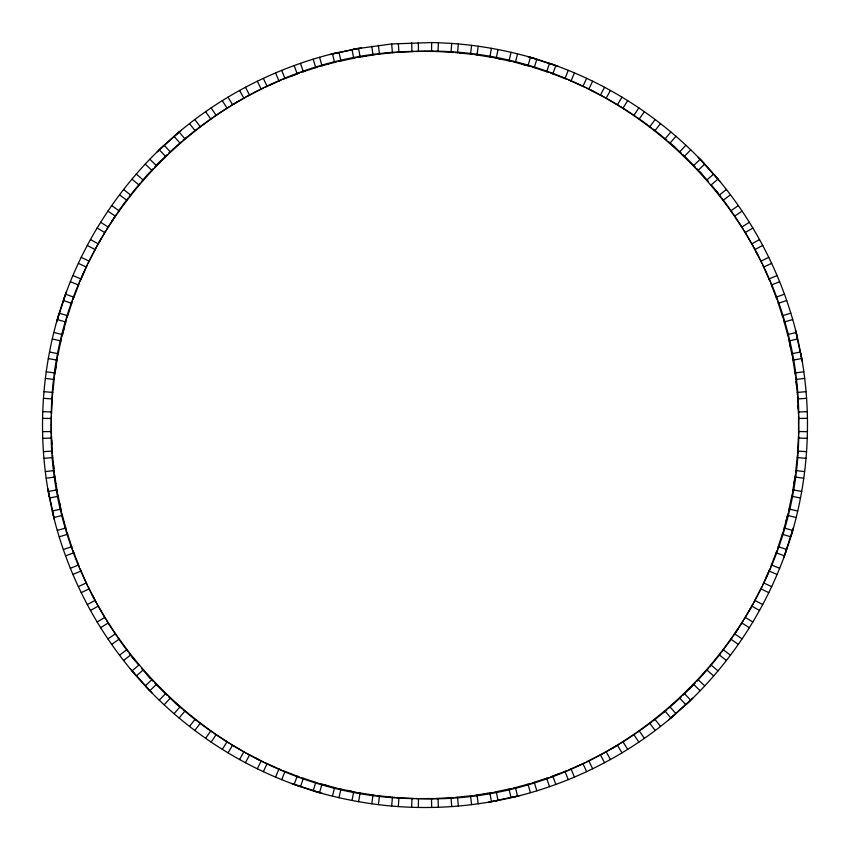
<?xml version="1.0" encoding="UTF-8"?>
<svg xmlns="http://www.w3.org/2000/svg" width="850" height="850" viewBox="0 0 850 850"><rect width="100%" height="100%" fill="white"/><g stroke="black" fill="none" stroke-linecap="round" stroke-linejoin="round"><path stroke-width="1.27" d="M51.446 416.118C42.521 617.918 216.484 799.17 418.476 798.617C621.903 806.331 802.836 628.532 798.671 425C802.836 221.468 621.903 43.669 418.476 51.383C219.778 50.947 47.388 226.408 51.329 425.074M798.554 433.882L798.554 416.086M58.799 314.256C41.066 373.214 37.751 436.369 49.226 496.868M791.201 535.744C808.934 476.786 812.249 413.631 800.774 353.132M314.256 791.201C348.022 801.21 383.095 806.873 418.328 807.447L418.476 798.617L433.914 798.554M424.926 51.329L431.545 51.383L431.672 42.553L391.659 43.956L353.132 49.226M51.499 414.354L52.424 396.578M797.576 453.422L798.501 435.646M411.655 807.266L411.963 798.447L396.578 797.576M453.422 52.424L438.026 51.553L438.345 42.734L431.672 42.553M398.321 806.565L398.937 797.768M451.063 52.232L451.679 43.435C480.165 45.379 508.374 50.724 535.744 58.799M52.562 394.825L54.421 377.113M795.579 472.887L797.438 455.175M391.659 806.044L392.434 797.247L377.113 795.579M472.887 54.421L457.555 52.753L458.341 43.956M378.388 804.653L379.461 795.887M470.539 54.113L471.612 45.347M54.655 375.371L57.439 357.786M795.345 474.629L792.561 492.214M371.769 803.781L372.991 795.037M478.231 46.219L477.009 54.963L474.629 54.655M55.271 370.972L55.919 366.616M794.081 483.384L794.729 479.028M358.583 801.688L360.113 792.997L375.371 795.345M476.999 54.963L489.919 57.014L491.417 48.312M57.758 356.054L59.489 347.31M788.534 511.36L792.242 493.946M352.017 800.477L353.696 791.807L347.31 790.511M502.69 59.489L496.294 58.193L497.983 49.523M61.466 338.64L59.479 347.374M338.959 797.693L340.946 789.097L351.698 791.393M498.302 58.607L509.086 60.913L511.041 52.307M61.869 336.929L65.811 321.98M788.131 513.071L784.189 528.02L792.678 530.432C773.883 596.456 736.737 656.986 686.768 704.013M332.467 796.142L334.603 787.578L321.98 784.189L319.568 792.678C253.544 773.883 193.014 736.737 145.988 686.768M528.02 65.811L515.387 62.422L517.533 53.858M64.037 328.355L62.422 334.603L53.858 332.467M785.963 521.645L787.578 515.398L796.142 517.533M56.568 322.267L66.544 291.561M793.433 527.733L783.456 558.439M66.98 318.049L72.484 301.112M777.516 548.888L783.02 531.951M163.232 145.988C113.262 193.014 76.118 253.544 57.322 319.568L65.801 322.001L66.481 319.738M783.519 530.262L784.189 528.02M313.172 790.787L315.754 782.351L301.112 777.516M548.888 72.484L534.246 67.649L536.828 59.213L530.432 57.322L527.999 65.801L530.262 66.481M300.475 786.664L303.344 778.313M546.656 71.687L549.525 63.336C608.143 83.427 661.534 118.161 704.013 163.232M73.068 299.455L79.443 282.837M770.557 567.162L776.932 550.545M282.837 770.557L297.203 776.146L294.174 784.433L299.349 786.356M567.162 79.443L552.798 73.854L555.826 65.567L550.651 63.644M63.644 299.349L65.567 294.185L73.865 297.192M786.356 550.651L784.433 555.815L776.135 552.808M281.711 779.652L285.016 771.46M564.984 78.54L568.289 70.348M80.123 281.212L83.629 273.009M766.371 576.991L769.877 568.788M275.549 777.091L278.991 768.963L264.945 762.641M585.055 87.359L570.998 81.026L574.451 72.909M81.855 277.121L87.359 264.945M768.145 572.879L762.641 585.055M263.351 771.662L267.081 763.661M582.919 86.339L586.649 78.338M88.113 263.362L96.199 247.499M753.801 602.501L761.887 586.638M257.327 768.793L261.194 760.856L247.499 753.801M602.501 96.199L588.795 89.144L592.673 81.207M245.427 762.726L249.571 754.938M600.429 95.062L604.573 87.274M97.038 245.947L101.394 238.159M748.606 611.841L752.962 604.053M239.562 759.539L243.844 751.825L230.531 744.058M619.469 105.942L606.146 98.175L610.438 90.461M99.195 242.059L105.942 230.531M750.805 607.941L744.058 619.469M228.002 752.866L232.549 745.301M617.451 104.699L621.998 97.134M106.856 229.032L116.556 214.094M733.444 635.906L743.144 620.968M222.307 749.381L226.982 741.891L214.094 733.444M627.693 100.619L623.018 108.109L635.906 116.556M115.218 216.028L111.573 221.542M734.782 633.972L738.427 628.458M211.108 742.103L216.049 734.793M633.951 115.207L638.892 107.897M117.555 212.649L122.687 205.36M732.445 637.351L721.99 651.759M205.604 738.321L210.673 731.096L198.241 721.99M651.759 128.01L639.317 118.894L644.396 111.679M120.105 209.004L118.904 210.673L111.679 205.604M729.895 640.996L731.096 639.327L738.321 644.396M128.01 198.241L122.644 205.413M194.809 730.479L200.122 723.424M649.878 126.576L655.191 119.521M129.083 196.849L134.597 189.837M709.707 666.984L720.917 653.151M189.508 726.41L194.947 719.461L183.016 709.707M666.984 140.292L655.053 130.539L660.492 123.59M140.292 183.016L134.555 189.89M179.137 718.016L184.811 711.248M665.189 138.752L670.862 131.984M141.429 181.677L147.305 174.962M696.66 681.562L708.571 668.323M174.059 713.681L179.849 707.019L174.962 702.695M675.038 147.305L670.14 142.981L675.941 136.319M153.34 168.438L147.262 175.015M164.135 704.746L170.159 698.286L178.319 705.649M671.681 144.351L679.862 151.725L685.865 145.254M154.551 167.163L160.778 160.778M689.222 689.222L695.449 682.837M159.29 700.145L165.421 693.802L154.572 682.858M695.428 167.142L684.569 156.198L690.71 149.855M157.643 163.965L167.142 154.572M692.357 686.035L682.858 695.428M157.292 151.821L181.294 130.209M692.707 698.179L668.706 719.791M156.198 684.579L149.855 690.71C102.074 641.41 68.234 578.977 52.487 512.189M693.802 165.421L700.145 159.29C747.926 208.59 781.766 271.023 797.513 337.811M168.417 153.361L181.645 141.451M668.355 708.549L681.583 696.639M337.811 52.487C271.023 68.234 208.59 102.074 159.29 149.855L165.421 156.198M653.183 720.896L665.199 711.248L670.862 718.016L675.941 713.681L690.71 700.145L684.579 693.802M145.254 685.865L151.714 679.841L141.451 668.355M708.549 181.645L698.275 170.149L704.746 164.135M136.319 675.941L142.981 670.151M707.019 179.849L713.681 174.059M182.984 140.314L196.817 129.104M667.016 709.686L663.606 712.544M174.877 135.511L179.127 131.994L184.811 138.752L186.394 137.456M675.123 714.489C628.469 754.683 572.114 783.392 512.189 797.513M123.59 660.492L130.539 655.053L134.597 660.163M715.403 189.837L719.472 194.958L726.41 189.508M198.22 128.031L212.617 117.566M637.383 732.434L651.78 721.969M119.521 655.191L126.576 649.878L117.566 637.383M732.434 212.617L723.424 200.111L730.479 194.809M111.679 644.396L118.904 639.327M731.096 210.673L738.321 205.604M214.072 116.578L221.478 111.616M635.928 733.423L620.999 743.123M107.897 638.892L115.207 633.951M734.793 216.049L742.103 211.108M229.001 106.877L221.425 111.647M100.619 627.693L108.109 623.018L116.578 635.928M733.423 214.072L741.901 227.003L749.381 222.307M230.499 105.953L238.159 101.394M611.841 748.606L619.501 744.048M97.134 621.998L104.699 617.451L97.049 604.084M752.951 245.916L745.291 232.539L752.866 228.002M234.313 103.668L245.916 97.049M615.687 746.332L604.084 752.951M90.461 610.438L98.175 606.156M751.825 243.844L759.539 239.562M247.467 96.209L255.361 92.055M586.67 761.866L602.533 753.791M87.274 604.573L95.062 600.429L92.055 594.639M757.945 255.361L754.928 249.56L762.726 245.427M263.33 88.134L255.298 92.087M81.207 592.673L89.144 588.806L94.127 598.612M755.873 251.387L760.867 261.216L768.793 257.327M264.913 87.369L273.009 83.629M576.991 766.371L585.087 762.631M78.338 586.649L86.339 582.919L80.134 568.82M769.866 281.18L763.661 267.07L771.662 263.351M268.951 85.489L281.18 80.134M581.049 764.511L568.82 769.866M72.909 574.451L81.037 571.009M768.963 278.991L777.091 275.549M282.806 79.454L299.423 73.079M550.577 776.921L567.194 770.546M70.348 568.289L78.54 564.984L73.079 550.577M779.652 281.711L771.46 285.016L776.921 299.423M554.71 775.412L558.918 773.851M291.019 76.171L295.29 74.588M65.567 555.826L73.865 552.808M776.135 297.192L784.433 294.174M301.081 72.494L309.527 69.615M548.919 777.506L531.983 783.009M63.336 549.525L71.687 546.656L69.615 540.472M783.009 318.017L778.313 303.333L786.664 300.475M305.288 71.039L303.344 71.687L300.475 63.336M544.712 778.961L546.656 778.313L549.525 786.664M309.464 69.636L318.017 66.991M59.213 536.828L67.649 534.246M782.351 315.754L790.787 313.172M319.706 66.491L328.291 64.058M418.328 807.447C451.701 808.021 485.148 804.206 517.533 796.142L515.398 787.578L530.294 783.509M57.322 530.432L65.801 527.999L64.058 521.709M795.345 375.339L792.997 360.103L801.688 358.583L799.138 345.472L796.142 332.467L787.578 334.603L784.199 321.991L792.678 319.568M329.757 54.559L361.335 47.855M520.242 795.441L488.665 802.145M334.624 62.422L328.217 64.079M338.608 61.466L356.022 57.768M493.978 792.232L511.392 788.534M366.541 55.93L360.113 57.003L358.583 48.312L332.467 53.858L334.603 62.422L336.897 61.88M513.102 788.12L515.376 787.578M61.88 513.102L62.422 515.376L53.858 517.533L52.307 511.041L60.903 509.054L57.768 493.978M792.232 356.022L789.097 340.935L797.693 338.959M55.93 483.459L57.003 489.897L48.312 491.417L49.523 497.983L58.193 496.304M791.807 353.696L800.477 352.017M357.754 57.449L360.113 57.003M483.459 794.07L492.246 792.551M362.132 56.674L375.339 54.655M487.868 793.326L474.661 795.345M496.868 800.774L491.428 801.688L489.887 792.997M46.219 478.231L54.963 477.009M795.037 372.991L803.781 371.769M377.081 54.432L385.942 53.369M455.207 797.428L472.919 795.568M45.347 471.612L54.113 470.539L53.369 464.058M796.631 385.942L795.887 379.451L804.653 378.388M394.793 52.572L385.868 53.38M43.956 458.341L52.753 457.566L53.89 468.499M796.11 381.501L797.258 392.456L806.044 391.659M396.546 52.434L414.322 51.499M453.454 797.566L435.678 798.501M43.435 451.679L52.232 451.063L51.499 435.678M798.501 414.322L797.757 398.926L806.565 398.321M400.977 52.116L398.926 52.243L398.321 43.435M449.023 797.884L451.074 797.757L451.679 806.565M42.734 438.345L51.553 438.037M798.447 411.963L807.266 411.655M416.086 51.446L425 51.329M42.553 431.672L51.383 431.524L51.329 425M798.617 418.476L807.447 418.328M42.553 418.328L51.383 418.476M798.617 431.524L807.447 431.672M435.646 51.499L438.037 51.553M411.974 798.447L414.354 798.501M431.545 51.383L433.882 51.446M416.118 798.554L418.455 798.617M42.734 411.655L51.553 411.963M798.447 438.037L807.266 438.345M438.345 42.734L451.679 43.435M43.435 398.321L52.232 398.937M797.768 451.063L806.565 451.679M455.175 52.562L457.566 52.753M392.445 797.247L394.825 797.438M43.956 391.659L52.753 392.434M797.247 457.566L806.044 458.341M459.606 52.955L463.994 53.369M386.006 796.631L390.394 797.045M45.347 378.388L54.113 379.461M795.887 470.539L804.653 471.612M46.219 371.769L54.963 372.991M795.037 477.009L803.781 478.231M48.312 358.583L57.003 360.113M792.997 489.887L801.688 491.417M493.946 57.758L496.294 58.193M353.706 791.807L356.054 792.242M489.908 57.003L492.214 57.439M357.786 792.561L360.081 792.986M49.523 352.017L58.193 353.696M791.807 496.304L800.477 497.983M52.307 338.959L60.903 340.946M789.097 509.054L797.693 511.041M513.071 61.869L515.387 62.422M334.613 787.578L336.929 788.131M509.076 60.913L511.36 61.466M338.64 788.534L340.914 789.087M527.733 56.568L558.439 66.544M322.267 793.433L291.561 783.456M521.645 64.037L526.033 65.259M323.967 784.741L328.355 785.963M531.951 66.98L534.246 67.649M315.754 782.351L318.049 783.02M319.738 783.519L321.98 784.189M59.213 313.172L67.649 315.754M782.351 534.246L790.787 536.828M536.828 59.213L549.525 63.336M63.336 300.475L71.687 303.344M778.313 546.656L786.664 549.525M550.545 73.068L552.798 73.854M297.203 776.146L299.455 776.932M70.348 281.711L78.54 285.016M771.46 564.984L779.652 568.289M568.788 80.123L570.998 81.026M279.002 768.974L281.212 769.877M72.909 275.549L81.037 278.991M768.963 571.009L777.091 574.451M78.338 263.351L86.339 267.081M763.661 582.919L771.662 586.649M586.638 88.113L588.795 89.144M261.205 760.856L263.362 761.887M81.207 257.327L89.144 261.194M760.856 588.806L768.793 592.673M590.633 90.068L594.586 92.023M255.414 757.977L259.367 759.932M87.274 245.427L95.062 249.571M754.938 600.429L762.726 604.573M604.053 97.038L606.146 98.175M243.854 751.825L245.947 752.962M90.461 239.562L98.175 243.844M751.825 606.156L759.539 610.438M97.134 228.002L104.699 232.549M745.301 617.451L752.866 621.998M620.968 106.856L624.739 109.214M229.032 743.144L225.261 740.786M100.619 222.307L108.109 226.982M741.891 623.018L749.381 627.693M107.897 211.108L115.207 216.049M734.793 633.951L742.103 638.892M637.351 117.555L639.317 118.894M210.683 731.106L212.649 732.445M119.521 194.809L126.576 200.122M723.424 649.878L730.479 655.191M653.151 129.083L655.053 130.539M194.947 719.461L196.849 720.917M123.59 189.508L130.539 194.947M719.461 655.053L726.41 660.492M131.984 179.137L138.752 184.811M711.248 665.189L718.016 670.862M668.323 141.429L670.14 142.981M179.86 707.019L181.677 708.571M136.319 174.059L142.981 179.849M707.019 670.151L713.681 675.941M145.254 164.135L151.714 170.159M698.286 679.841L704.746 685.865M682.837 154.551L684.569 156.198M165.431 693.802L167.163 695.449M679.862 151.736L681.562 153.34M168.438 696.66L170.138 698.264M149.855 159.29L156.198 165.421M693.802 684.579L700.145 690.71M698.179 157.292L719.791 181.294M151.821 692.707L130.209 668.706M696.639 168.417L698.275 170.149M151.725 679.851L153.361 681.583M164.135 145.254L170.159 151.714M679.841 698.286L685.865 704.746M699.667 171.668L702.653 174.909M147.347 675.091L150.333 678.332M174.059 136.319L179.849 142.981M670.151 707.019L675.941 713.681M714.489 174.877L718.006 179.127L711.248 184.811L718.186 193.354M135.511 675.123L131.994 670.873L138.752 665.189L131.814 656.646M189.508 123.59L194.947 130.539M655.053 719.461L660.492 726.41M721.969 198.22L723.424 200.111M126.576 649.889L128.031 651.78M719.472 194.969L720.896 196.817M129.104 653.183L130.528 655.031M194.809 119.521L200.122 126.576M649.878 723.424L655.191 730.479M205.604 111.679L210.673 118.904M639.327 731.096L644.396 738.321M211.108 107.897L216.049 115.207M633.951 734.793L638.892 742.103M222.307 100.619L226.982 108.109M623.018 741.891L627.693 749.381M744.048 230.499L745.291 232.539M104.709 617.461L105.953 619.501M741.912 227.003L743.123 229.001M106.877 620.999L108.088 622.997M228.002 97.134L232.549 104.699M617.451 745.301L621.998 752.866M239.562 90.461L243.844 98.175M606.156 751.825L610.438 759.539M753.791 247.467L754.928 249.56M95.073 600.44L96.209 602.533M245.427 87.274L249.571 95.062M600.429 754.938L604.573 762.726M257.327 81.207L261.194 89.144M588.806 760.856L592.673 768.793M762.631 264.913L763.661 267.07M86.339 582.93L87.369 585.087M760.867 261.216L761.866 263.33M88.134 586.67L89.133 588.784M263.351 78.338L267.081 86.339M582.919 763.661L586.649 771.662M275.549 72.909L278.991 81.037M571.009 768.963L574.451 777.091M770.546 282.806L772.204 286.928M79.454 567.194L77.796 563.072M281.711 70.348L285.016 78.54M564.984 771.46L568.289 779.652M294.174 65.567L297.192 73.865M552.808 776.135L555.826 784.433M777.506 301.081L778.313 303.333M71.687 546.667L72.494 548.919M69.636 540.536L66.991 531.983M313.172 59.213L315.754 67.649M534.246 782.351L536.828 790.787M783.509 319.706L784.199 321.991M65.801 528.009L66.491 530.294M319.568 57.322L322.001 65.801M527.999 784.199L530.432 792.678M795.441 329.757L802.145 361.335M54.559 520.242L47.855 488.665M62.422 515.376L64.079 521.783M788.534 338.608L789.097 340.935M60.903 509.065L61.466 511.392M787.578 334.624L788.12 336.897M338.959 52.307L340.946 60.903M509.054 789.097L511.041 797.693M789.533 342.943L790.489 347.236M59.511 502.764L60.467 507.057M52.307 511.041L49.523 497.983M352.017 49.523L353.696 58.193M496.304 791.807L497.983 800.477M792.551 357.754L792.997 360.103M57.003 489.897L57.449 492.246M55.941 483.522L54.655 474.661M371.769 46.219L372.991 54.963M477.009 795.037L478.231 803.781M795.568 377.081L795.887 379.451M54.113 470.539L54.432 472.919M378.388 45.347L379.461 54.113M470.539 795.887L471.612 804.653M391.659 43.956L392.434 52.753M457.566 797.247L458.341 806.044M797.566 396.546L797.757 398.926M52.243 451.074L52.434 453.454M797.258 392.456L797.428 394.793M52.572 455.207L52.742 457.544M798.161 405.439L798.352 409.923M51.648 440.077L51.839 444.624M411.655 42.734L411.963 51.553M438.037 798.447L438.345 807.266M51.383 431.524L51.446 433.914M418.328 42.553L418.476 51.383M431.524 798.617L431.672 807.447"/></g></svg>
